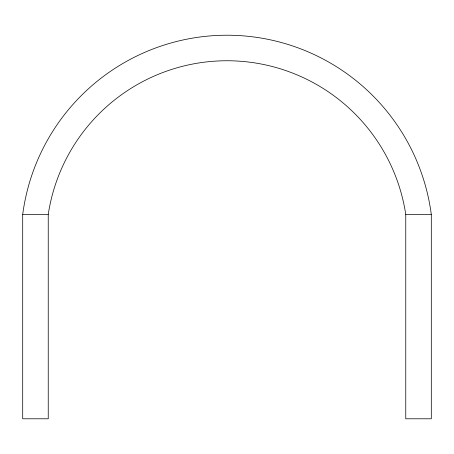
<?xml version="1.0" encoding="UTF-8"?>
<svg xmlns="http://www.w3.org/2000/svg" width="454" height="454" viewBox="0 0 454 454"><rect width="100%" height="100%" fill="white"/><g stroke="black" fill="none" stroke-linecap="round" stroke-linejoin="round"><path stroke-width="0.68" d="M48.237 214.487L48.237 418.787L22.7 418.787L22.7 214.487L48.237 214.487A180.8 180.8 0 0 1 405.762 214.487L431.3 214.487L431.3 418.787L405.762 418.787L405.762 214.487M22.7 214.487A206.048 206.048 0 0 1 431.3 214.487"/></g></svg>
